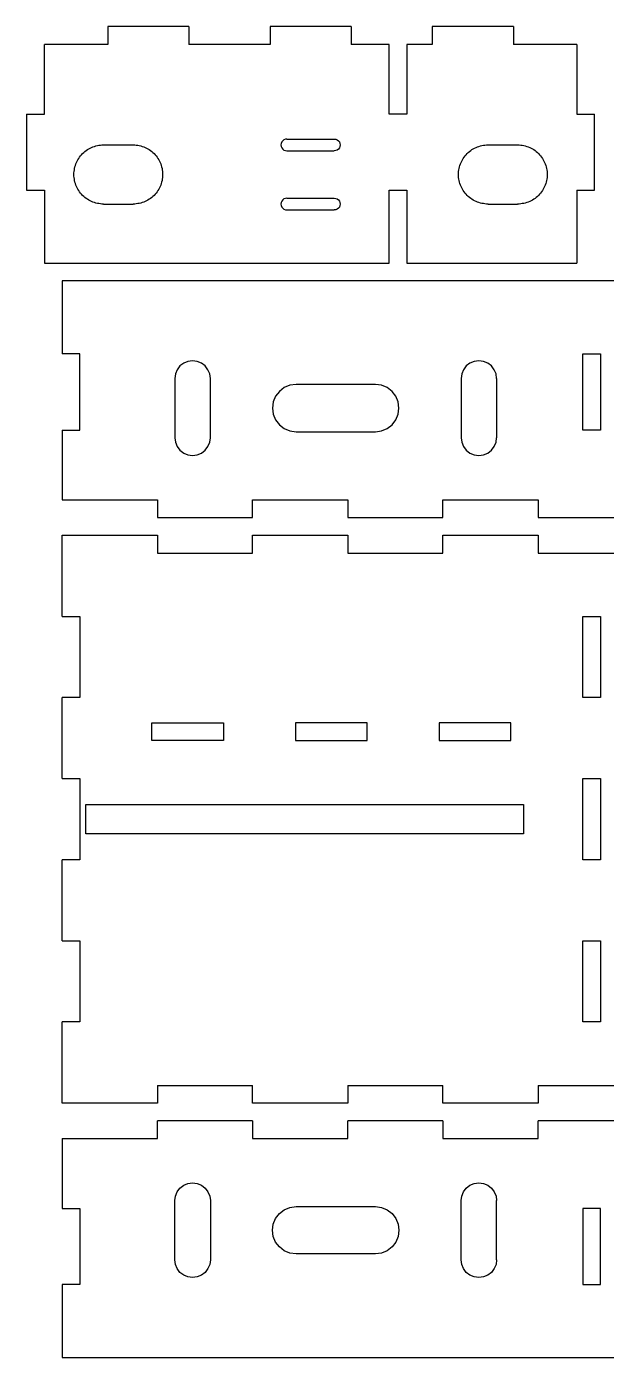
# Model space of a CAD drawing. Extents: x -315 to 300, y -118 to 137.
# Drawn here: x -314.6 to -216.6, y -117.7 to 107.3 of the extents above; entities that cross this region are included whole.
import ezdxf

# ---------------------------------------------------------------- set-up
doc = ezdxf.new("R2010")
doc.units = 0
doc.header["$MEASUREMENT"] = 0
doc.layers.get('0').update_dxf_attribs({"linetype": 'CONTINUOUS'})

msp = doc.modelspace()

# ---------------------------------------------------------------- linework, layer by layer
for p, q in [((-300.84, 107.29), (-300.84, 104.29)), ((-287.13, 107.29), (-300.84, 107.29)), ((-287.13, 107.29), (-287.13, 104.29)), ((-273.41, 107.29), (-273.41, 104.29)), ((-259.7, 107.29), (-273.41, 107.29)), ((-259.7, 107.29), (-259.7, 104.29)), ((-245.98, 107.29), (-245.98, 104.29)), ((-232.27, 107.29), (-245.98, 107.29)), ((-232.27, 107.29), (-232.27, 104.29)), ((-300.84, 104.29), (-311.56, 104.29)), ((-311.56, 92.49), (-311.56, 104.29)), ((-273.41, 104.29), (-287.13, 104.29)), ((-253.26, 104.29), (-259.7, 104.29)), ((-253.26, 92.49), (-253.26, 104.29)), ((-245.98, 104.29), (-250.26, 104.29)), ((-250.26, 104.29), (-250.26, 92.49)), ((-221.56, 104.29), (-232.27, 104.29)), ((-221.56, 104.29), (-221.56, 92.49)), ((-314.56, 92.49), (-311.56, 92.49)), ((-314.56, 92.49), (-314.56, 79.63)), ((-250.26, 92.49), (-253.26, 92.49)), ((-221.56, 92.49), (-218.56, 92.49)), ((-218.56, 79.63), (-218.56, 92.49)), ((-271.42, 87.79), (-271.52, 87.55)), ((-271.26, 88), (-271.42, 87.79)), ((-271.06, 88.16), (-271.26, 88)), ((-270.81, 88.26), (-271.06, 88.16)), ((-270.56, 88.29), (-270.81, 88.26)), ((-270.56, 88.29), (-262.56, 88.29)), ((-262.56, 88.29), (-262.3, 88.26)), ((-262.3, 88.26), (-262.06, 88.16)), ((-262.06, 88.16), (-261.85, 88)), ((-261.85, 88), (-261.69, 87.79)), ((-261.69, 87.79), (-261.59, 87.55)), ((-305.44, 85.44), (-305.27, 85.64)), ((-305.27, 85.64), (-305.09, 85.83)), ((-305.09, 85.83), (-304.9, 86.01)), ((-304.9, 86.01), (-304.7, 86.18)), ((-304.7, 86.18), (-304.49, 86.34)), ((-304.49, 86.34), (-304.28, 86.49)), ((-304.28, 86.49), (-304.06, 86.63)), ((-304.06, 86.63), (-303.83, 86.75)), ((-303.83, 86.75), (-303.59, 86.86)), ((-303.59, 86.86), (-303.35, 86.96)), ((-303.35, 86.96), (-303.1, 87.05)), ((-303.1, 87.05), (-302.85, 87.12)), ((-302.85, 87.12), (-302.59, 87.19)), ((-302.59, 87.19), (-302.34, 87.23)), ((-302.34, 87.23), (-302.08, 87.27)), ((-302.08, 87.27), (-301.82, 87.29)), ((-301.82, 87.29), (-301.56, 87.29)), ((-301.56, 87.29), (-296.56, 87.29)), ((-296.56, 87.29), (-296.29, 87.29)), ((-296.29, 87.29), (-296.03, 87.27)), ((-296.03, 87.27), (-295.77, 87.23)), ((-295.77, 87.23), (-295.52, 87.19)), ((-295.52, 87.19), (-295.26, 87.12)), ((-295.26, 87.12), (-295.01, 87.05)), ((-295.01, 87.05), (-294.76, 86.96)), ((-294.76, 86.96), (-294.52, 86.86)), ((-294.52, 86.86), (-294.29, 86.75)), ((-294.29, 86.75), (-294.06, 86.63)), ((-294.06, 86.63), (-293.83, 86.49)), ((-293.83, 86.49), (-293.62, 86.34)), ((-293.62, 86.34), (-293.41, 86.18)), ((-293.41, 86.18), (-293.21, 86.01)), ((-293.21, 86.01), (-293.02, 85.83)), ((-293.02, 85.83), (-292.84, 85.64)), ((-292.84, 85.64), (-292.67, 85.44)), ((-271.52, 87.55), (-271.56, 87.29)), ((-271.56, 87.29), (-271.52, 87.04)), ((-271.52, 87.04), (-271.42, 86.79)), ((-271.42, 86.79), (-271.26, 86.59)), ((-271.26, 86.59), (-271.06, 86.43)), ((-271.06, 86.43), (-270.81, 86.33)), ((-270.81, 86.33), (-270.56, 86.29)), ((-270.56, 86.29), (-262.56, 86.29)), ((-262.3, 86.33), (-262.56, 86.29)), ((-262.06, 86.43), (-262.3, 86.33)), ((-261.85, 86.59), (-262.06, 86.43)), ((-261.69, 86.79), (-261.85, 86.59)), ((-261.59, 87.04), (-261.69, 86.79)), ((-261.59, 87.55), (-261.56, 87.29)), ((-261.56, 87.29), (-261.59, 87.04)), ((-240.44, 85.44), (-240.27, 85.64)), ((-240.27, 85.64), (-240.09, 85.83)), ((-240.09, 85.83), (-239.9, 86.01)), ((-239.9, 86.01), (-239.7, 86.18)), ((-239.7, 86.18), (-239.49, 86.34)), ((-239.49, 86.34), (-239.28, 86.49)), ((-239.28, 86.49), (-239.06, 86.63)), ((-239.06, 86.63), (-238.83, 86.75)), ((-238.83, 86.75), (-238.59, 86.86)), ((-238.59, 86.86), (-238.35, 86.96)), ((-238.35, 86.96), (-238.1, 87.05)), ((-238.1, 87.05), (-237.85, 87.12)), ((-237.85, 87.12), (-237.59, 87.19)), ((-237.59, 87.19), (-237.34, 87.23)), ((-237.34, 87.23), (-237.08, 87.27)), ((-237.08, 87.27), (-236.82, 87.29)), ((-236.82, 87.29), (-236.56, 87.29)), ((-236.56, 87.29), (-231.56, 87.29)), ((-231.56, 87.29), (-231.29, 87.29)), ((-231.29, 87.29), (-231.03, 87.27)), ((-231.03, 87.27), (-230.77, 87.23)), ((-230.77, 87.23), (-230.52, 87.19)), ((-230.52, 87.19), (-230.26, 87.12)), ((-230.26, 87.12), (-230.01, 87.05)), ((-230.01, 87.05), (-229.76, 86.96)), ((-229.76, 86.96), (-229.52, 86.86)), ((-229.52, 86.86), (-229.29, 86.75)), ((-229.29, 86.75), (-229.06, 86.63)), ((-229.06, 86.63), (-228.83, 86.49)), ((-228.83, 86.49), (-228.62, 86.34)), ((-228.62, 86.34), (-228.41, 86.18)), ((-228.41, 86.18), (-228.21, 86.01)), ((-228.21, 86.01), (-228.02, 85.83)), ((-228.02, 85.83), (-227.84, 85.64)), ((-227.84, 85.64), (-227.67, 85.44)), ((-306.49, 83.08), (-306.45, 83.33)), ((-306.45, 83.33), (-306.38, 83.59)), ((-306.38, 83.59), (-306.31, 83.84)), ((-306.31, 83.84), (-306.22, 84.09)), ((-306.22, 84.09), (-306.12, 84.33)), ((-306.12, 84.33), (-306.01, 84.56)), ((-306.01, 84.56), (-305.89, 84.79)), ((-305.89, 84.79), (-305.75, 85.02)), ((-305.75, 85.02), (-305.6, 85.23)), ((-305.6, 85.23), (-305.44, 85.44)), ((-292.67, 85.44), (-292.51, 85.23)), ((-292.51, 85.23), (-292.36, 85.02)), ((-292.36, 85.02), (-292.23, 84.79)), ((-292.23, 84.79), (-292.1, 84.56)), ((-292.1, 84.56), (-291.99, 84.33)), ((-291.99, 84.33), (-291.89, 84.09)), ((-291.89, 84.09), (-291.8, 83.84)), ((-291.8, 83.84), (-291.73, 83.59)), ((-291.73, 83.59), (-291.66, 83.33)), ((-291.66, 83.33), (-291.62, 83.08)), ((-241.49, 83.08), (-241.45, 83.33)), ((-241.45, 83.33), (-241.38, 83.59)), ((-241.38, 83.59), (-241.31, 83.84)), ((-241.31, 83.84), (-241.22, 84.09)), ((-241.22, 84.09), (-241.12, 84.33)), ((-241.12, 84.33), (-241.01, 84.56)), ((-241.01, 84.56), (-240.89, 84.79)), ((-240.89, 84.79), (-240.75, 85.02)), ((-240.75, 85.02), (-240.6, 85.23)), ((-240.6, 85.23), (-240.44, 85.44)), ((-227.67, 85.44), (-227.51, 85.23)), ((-227.51, 85.23), (-227.36, 85.02)), ((-227.36, 85.02), (-227.23, 84.79)), ((-227.23, 84.79), (-227.1, 84.56)), ((-227.1, 84.56), (-226.99, 84.33)), ((-226.99, 84.33), (-226.89, 84.09)), ((-226.89, 84.09), (-226.8, 83.84)), ((-226.8, 83.84), (-226.73, 83.59)), ((-226.73, 83.59), (-226.66, 83.33)), ((-226.66, 83.33), (-226.62, 83.08)), ((-306.56, 82.29), (-306.55, 82.56)), ((-306.55, 82.03), (-306.56, 82.29)), ((-306.55, 82.56), (-306.53, 82.82)), ((-306.53, 81.77), (-306.55, 82.03)), ((-306.53, 82.82), (-306.49, 83.08)), ((-306.49, 81.51), (-306.53, 81.77)), ((-306.45, 81.26), (-306.49, 81.51)), ((-306.38, 81), (-306.45, 81.26)), ((-306.31, 80.75), (-306.38, 81)), ((-291.73, 81), (-291.8, 80.75)), ((-291.66, 81.26), (-291.73, 81)), ((-291.62, 81.51), (-291.66, 81.26)), ((-291.62, 83.08), (-291.58, 82.82)), ((-291.58, 81.77), (-291.62, 81.51)), ((-291.58, 82.82), (-291.56, 82.56)), ((-291.56, 82.03), (-291.58, 81.77)), ((-291.56, 82.56), (-291.56, 82.29)), ((-291.56, 82.29), (-291.56, 82.03)), ((-241.56, 82.29), (-241.55, 82.56)), ((-241.55, 82.03), (-241.56, 82.29)), ((-241.55, 82.56), (-241.53, 82.82)), ((-241.53, 81.77), (-241.55, 82.03)), ((-241.53, 82.82), (-241.49, 83.08)), ((-241.49, 81.51), (-241.53, 81.77)), ((-241.45, 81.26), (-241.49, 81.51)), ((-241.38, 81), (-241.45, 81.26)), ((-241.31, 80.75), (-241.38, 81)), ((-226.73, 81), (-226.8, 80.75)), ((-226.66, 81.26), (-226.73, 81)), ((-226.62, 81.51), (-226.66, 81.26)), ((-226.62, 83.08), (-226.58, 82.82)), ((-226.58, 81.77), (-226.62, 81.51)), ((-226.58, 82.82), (-226.56, 82.56)), ((-226.56, 82.03), (-226.58, 81.77)), ((-226.56, 82.56), (-226.56, 82.29)), ((-226.56, 82.29), (-226.56, 82.03)), ((-314.56, 79.63), (-311.56, 79.63)), ((-311.56, 79.63), (-311.56, 67.29)), ((-306.22, 80.5), (-306.31, 80.75)), ((-306.12, 80.26), (-306.22, 80.5)), ((-306.01, 80.02), (-306.12, 80.26)), ((-305.89, 79.79), (-306.01, 80.02)), ((-305.75, 79.57), (-305.89, 79.79)), ((-305.6, 79.36), (-305.75, 79.57)), ((-305.44, 79.15), (-305.6, 79.36)), ((-305.27, 78.95), (-305.44, 79.15)), ((-305.09, 78.76), (-305.27, 78.95)), ((-304.9, 78.58), (-305.09, 78.76)), ((-293.02, 78.76), (-293.21, 78.58)), ((-292.84, 78.95), (-293.02, 78.76)), ((-292.67, 79.15), (-292.84, 78.95)), ((-292.51, 79.36), (-292.67, 79.15)), ((-292.36, 79.57), (-292.51, 79.36)), ((-292.23, 79.79), (-292.36, 79.57)), ((-292.1, 80.02), (-292.23, 79.79)), ((-291.99, 80.26), (-292.1, 80.02)), ((-291.89, 80.5), (-291.99, 80.26)), ((-291.8, 80.75), (-291.89, 80.5)), ((-253.26, 67.29), (-253.26, 79.63)), ((-253.26, 79.63), (-250.26, 79.63)), ((-250.26, 79.63), (-250.26, 67.29)), ((-241.22, 80.5), (-241.31, 80.75)), ((-241.12, 80.26), (-241.22, 80.5)), ((-241.01, 80.02), (-241.12, 80.26)), ((-240.89, 79.79), (-241.01, 80.02)), ((-240.75, 79.57), (-240.89, 79.79)), ((-240.6, 79.36), (-240.75, 79.57)), ((-240.44, 79.15), (-240.6, 79.36)), ((-240.27, 78.95), (-240.44, 79.15)), ((-240.09, 78.76), (-240.27, 78.95)), ((-239.9, 78.58), (-240.09, 78.76)), ((-228.02, 78.76), (-228.21, 78.58)), ((-227.84, 78.95), (-228.02, 78.76)), ((-227.67, 79.15), (-227.84, 78.95)), ((-227.51, 79.36), (-227.67, 79.15)), ((-227.36, 79.57), (-227.51, 79.36)), ((-227.23, 79.79), (-227.36, 79.57)), ((-227.1, 80.02), (-227.23, 79.79)), ((-226.99, 80.26), (-227.1, 80.02)), ((-226.89, 80.5), (-226.99, 80.26)), ((-226.8, 80.75), (-226.89, 80.5)), ((-221.56, 79.63), (-221.56, 67.29)), ((-221.56, 79.63), (-218.56, 79.63)), ((-304.7, 78.41), (-304.9, 78.58)), ((-304.49, 78.25), (-304.7, 78.41)), ((-304.28, 78.1), (-304.49, 78.25)), ((-304.06, 77.96), (-304.28, 78.1)), ((-303.83, 77.84), (-304.06, 77.96)), ((-303.59, 77.73), (-303.83, 77.84)), ((-303.35, 77.63), (-303.59, 77.73)), ((-303.1, 77.54), (-303.35, 77.63)), ((-302.85, 77.47), (-303.1, 77.54)), ((-302.59, 77.4), (-302.85, 77.47)), ((-302.34, 77.36), (-302.59, 77.4)), ((-302.08, 77.32), (-302.34, 77.36)), ((-301.82, 77.3), (-302.08, 77.32)), ((-301.56, 77.29), (-301.82, 77.3)), ((-301.56, 77.29), (-296.56, 77.29)), ((-296.29, 77.3), (-296.56, 77.29)), ((-296.03, 77.32), (-296.29, 77.3)), ((-295.77, 77.36), (-296.03, 77.32)), ((-295.52, 77.4), (-295.77, 77.36)), ((-295.26, 77.47), (-295.52, 77.4)), ((-295.01, 77.54), (-295.26, 77.47)), ((-294.76, 77.63), (-295.01, 77.54)), ((-294.52, 77.73), (-294.76, 77.63)), ((-294.29, 77.84), (-294.52, 77.73)), ((-294.06, 77.96), (-294.29, 77.84)), ((-293.83, 78.1), (-294.06, 77.96)), ((-293.62, 78.25), (-293.83, 78.1)), ((-293.41, 78.41), (-293.62, 78.25)), ((-293.21, 78.58), (-293.41, 78.41)), ((-271.52, 77.55), (-271.56, 77.29)), ((-271.56, 77.29), (-271.52, 77.04)), ((-271.42, 77.79), (-271.52, 77.55)), ((-271.52, 77.04), (-271.42, 76.79)), ((-271.26, 78), (-271.42, 77.79)), ((-271.42, 76.79), (-271.26, 76.59)), ((-271.06, 78.16), (-271.26, 78)), ((-271.26, 76.59), (-271.06, 76.43)), ((-270.81, 78.26), (-271.06, 78.16)), ((-270.56, 78.29), (-270.81, 78.26)), ((-270.56, 78.29), (-262.56, 78.29)), ((-262.56, 78.29), (-262.3, 78.26)), ((-262.3, 78.26), (-262.06, 78.16)), ((-262.06, 78.16), (-261.85, 78)), ((-261.85, 76.59), (-262.06, 76.43)), ((-261.85, 78), (-261.69, 77.79)), ((-261.69, 76.79), (-261.85, 76.59)), ((-261.69, 77.79), (-261.59, 77.55)), ((-261.59, 77.04), (-261.69, 76.79)), ((-261.59, 77.55), (-261.56, 77.29)), ((-261.56, 77.29), (-261.59, 77.04)), ((-239.7, 78.41), (-239.9, 78.58)), ((-239.49, 78.25), (-239.7, 78.41)), ((-239.28, 78.1), (-239.49, 78.25)), ((-239.06, 77.96), (-239.28, 78.1)), ((-238.83, 77.84), (-239.06, 77.96)), ((-238.59, 77.73), (-238.83, 77.84)), ((-238.35, 77.63), (-238.59, 77.73)), ((-238.1, 77.54), (-238.35, 77.63)), ((-237.85, 77.47), (-238.1, 77.54)), ((-237.59, 77.4), (-237.85, 77.47)), ((-237.34, 77.36), (-237.59, 77.4)), ((-237.08, 77.32), (-237.34, 77.36)), ((-236.82, 77.3), (-237.08, 77.32)), ((-236.56, 77.29), (-236.82, 77.3)), ((-236.56, 77.29), (-231.56, 77.29)), ((-231.29, 77.3), (-231.56, 77.29)), ((-231.03, 77.32), (-231.29, 77.3)), ((-230.77, 77.36), (-231.03, 77.32)), ((-230.52, 77.4), (-230.77, 77.36)), ((-230.26, 77.47), (-230.52, 77.4)), ((-230.01, 77.54), (-230.26, 77.47)), ((-229.76, 77.63), (-230.01, 77.54)), ((-229.52, 77.73), (-229.76, 77.63)), ((-229.29, 77.84), (-229.52, 77.73)), ((-229.06, 77.96), (-229.29, 77.84)), ((-228.83, 78.1), (-229.06, 77.96)), ((-228.62, 78.25), (-228.83, 78.1)), ((-228.41, 78.41), (-228.62, 78.25)), ((-228.21, 78.58), (-228.41, 78.41)), ((-271.06, 76.43), (-270.81, 76.33)), ((-270.81, 76.33), (-270.56, 76.29)), ((-270.56, 76.29), (-262.56, 76.29)), ((-262.3, 76.33), (-262.56, 76.29)), ((-262.06, 76.43), (-262.3, 76.33)), ((-311.56, 67.29), (-253.26, 67.29)), ((-250.26, 67.29), (-221.56, 67.29)), ((-33.56, 64.29), (-308.56, 64.29)), ((-308.56, 64.29), (-308.56, 51.96)), ((-305.56, 51.96), (-308.56, 51.96)), ((-305.56, 39.09), (-305.56, 51.96)), ((-220.56, 39.09), (-220.56, 51.96)), ((-220.56, 51.96), (-217.56, 51.96)), ((-217.56, 51.96), (-217.56, 39.09)), ((-288.63, 49.92), (-289.1, 49.29)), ((-288, 50.39), (-288.63, 49.92)), ((-287.28, 50.69), (-288, 50.39)), ((-286.5, 50.79), (-287.28, 50.69)), ((-285.73, 50.69), (-286.5, 50.79)), ((-285, 50.39), (-285.73, 50.69)), ((-284.38, 49.92), (-285, 50.39)), ((-283.91, 49.29), (-284.38, 49.92)), ((-240.23, 49.92), (-240.7, 49.29)), ((-239.61, 50.39), (-240.23, 49.92)), ((-238.88, 50.69), (-239.61, 50.39)), ((-238.11, 50.79), (-238.88, 50.69)), ((-237.33, 50.69), (-238.11, 50.79)), ((-236.61, 50.39), (-237.33, 50.69)), ((-235.98, 49.92), (-236.61, 50.39)), ((-235.51, 49.29), (-235.98, 49.92)), ((-289.4, 48.57), (-289.5, 47.79)), ((-289.5, 47.79), (-289.5, 37.79)), ((-289.1, 49.29), (-289.4, 48.57)), ((-283.61, 48.57), (-283.91, 49.29)), ((-283.5, 47.79), (-283.61, 48.57)), ((-283.5, 37.79), (-283.5, 47.79)), ((-241, 48.57), (-241.11, 47.79)), ((-241.11, 47.79), (-241.11, 37.79)), ((-240.7, 49.29), (-241, 48.57)), ((-235.21, 48.57), (-235.51, 49.29)), ((-235.11, 47.79), (-235.21, 48.57)), ((-235.11, 47.79), (-235.11, 37.79)), ((-271.83, 45.62), (-272.47, 44.8)), ((-271, 46.26), (-271.83, 45.62)), ((-270.04, 46.66), (-271, 46.26)), ((-269, 46.8), (-270.04, 46.66)), ((-255.61, 46.8), (-269, 46.8)), ((-254.57, 46.66), (-255.61, 46.8)), ((-253.61, 46.26), (-254.57, 46.66)), ((-252.78, 45.62), (-253.61, 46.26)), ((-252.14, 44.8), (-252.78, 45.62)), ((-272.87, 43.83), (-273, 42.8)), ((-273, 42.8), (-272.87, 41.76)), ((-272.47, 44.8), (-272.87, 43.83)), ((-251.74, 43.83), (-252.14, 44.8)), ((-251.61, 42.8), (-251.74, 43.83)), ((-251.74, 41.76), (-251.61, 42.8)), ((-272.87, 41.76), (-272.47, 40.8)), ((-272.47, 40.8), (-271.83, 39.97)), ((-252.78, 39.97), (-252.14, 40.8)), ((-252.14, 40.8), (-251.74, 41.76)), ((-308.56, 39.09), (-305.56, 39.09)), ((-308.56, 39.09), (-308.56, 27.29)), ((-271.83, 39.97), (-271, 39.33)), ((-271, 39.33), (-270.04, 38.93)), ((-270.04, 38.93), (-269, 38.8)), ((-269, 38.8), (-255.61, 38.8)), ((-255.61, 38.8), (-254.57, 38.93)), ((-254.57, 38.93), (-253.61, 39.33)), ((-253.61, 39.33), (-252.78, 39.97)), ((-217.56, 39.09), (-220.56, 39.09)), ((-289.5, 37.79), (-289.4, 37.02)), ((-289.4, 37.02), (-289.1, 36.29)), ((-289.1, 36.29), (-288.63, 35.67)), ((-284.38, 35.67), (-283.91, 36.29)), ((-283.91, 36.29), (-283.61, 37.02)), ((-283.61, 37.02), (-283.5, 37.79)), ((-241.11, 37.79), (-241, 37.02)), ((-241, 37.02), (-240.7, 36.29)), ((-240.7, 36.29), (-240.23, 35.67)), ((-235.98, 35.67), (-235.51, 36.29)), ((-235.51, 36.29), (-235.21, 37.02)), ((-235.21, 37.02), (-235.11, 37.79)), ((-288.63, 35.67), (-288, 35.2)), ((-288, 35.2), (-287.28, 34.9)), ((-287.28, 34.9), (-286.5, 34.79)), ((-286.5, 34.79), (-285.73, 34.9)), ((-285.73, 34.9), (-285, 35.2)), ((-285, 35.2), (-284.38, 35.67)), ((-240.23, 35.67), (-239.61, 35.2)), ((-239.61, 35.2), (-238.88, 34.9)), ((-238.88, 34.9), (-238.11, 34.79)), ((-238.11, 34.79), (-237.33, 34.9)), ((-237.33, 34.9), (-236.61, 35.2)), ((-236.61, 35.2), (-235.98, 35.67)), ((-308.56, 27.29), (-292.46, 27.29)), ((-292.46, 27.29), (-292.46, 24.29)), ((-276.37, 27.29), (-260.28, 27.29)), ((-276.37, 24.29), (-276.37, 27.29)), ((-260.28, 27.29), (-260.28, 24.29)), ((-244.19, 24.29), (-244.19, 27.29)), ((-244.19, 27.29), (-228.1, 27.29)), ((-228.1, 27.29), (-228.1, 24.29)), ((-292.46, 24.29), (-276.37, 24.29)), ((-260.28, 24.29), (-244.19, 24.29)), ((-228.1, 24.29), (-212.01, 24.29)), ((-308.56, 21.29), (-292.46, 21.29)), ((-308.56, 7.58), (-308.56, 21.29)), ((-292.46, 21.29), (-292.46, 18.29)), ((-276.37, 18.29), (-276.37, 21.29)), ((-276.37, 21.29), (-260.28, 21.29)), ((-260.28, 21.29), (-260.28, 18.29)), ((-244.19, 18.29), (-244.19, 21.29)), ((-244.19, 21.29), (-228.1, 21.29)), ((-228.1, 21.29), (-228.1, 18.29)), ((-292.46, 18.29), (-276.37, 18.29)), ((-260.28, 18.29), (-244.19, 18.29)), ((-228.1, 18.29), (-212.01, 18.29)), ((-308.56, 7.58), (-305.56, 7.58)), ((-305.56, 7.58), (-305.56, -6.13)), ((-220.56, -6.13), (-220.56, 7.58)), ((-220.56, 7.58), (-217.56, 7.58)), ((-217.56, 7.58), (-217.56, -6.13)), ((-308.56, -19.85), (-308.56, -6.13)), ((-305.56, -6.13), (-308.56, -6.13)), ((-217.56, -6.13), (-220.56, -6.13)), ((-293.41, -10.41), (-281.27, -10.41)), ((-293.41, -13.41), (-293.41, -10.41)), ((-281.27, -10.41), (-281.27, -13.41)), ((-256.98, -10.41), (-269.13, -10.41)), ((-269.13, -10.41), (-269.13, -13.41)), ((-256.98, -13.41), (-256.98, -10.41)), ((-244.84, -10.41), (-244.84, -13.41)), ((-232.7, -10.41), (-244.84, -10.41)), ((-232.7, -13.41), (-232.7, -10.41)), ((-281.27, -13.41), (-293.41, -13.41)), ((-269.13, -13.41), (-256.98, -13.41)), ((-244.84, -13.41), (-232.7, -13.41)), ((-308.56, -19.85), (-305.56, -19.85)), ((-305.56, -19.85), (-305.56, -33.56)), ((-220.56, -33.56), (-220.56, -19.85)), ((-220.56, -19.85), (-217.56, -19.85)), ((-217.56, -19.85), (-217.56, -33.56)), ((-304.56, -29.21), (-304.56, -24.21)), ((-304.56, -24.21), (-230.56, -24.21)), ((-230.56, -24.21), (-230.56, -29.21)), ((-230.56, -29.21), (-304.56, -29.21)), ((-308.56, -47.28), (-308.56, -33.56)), ((-305.56, -33.56), (-308.56, -33.56)), ((-217.56, -33.56), (-220.56, -33.56)), ((-308.56, -47.28), (-305.56, -47.28)), ((-305.56, -47.28), (-305.56, -60.99)), ((-220.56, -60.99), (-220.56, -47.28)), ((-220.56, -47.28), (-217.56, -47.28)), ((-217.56, -47.28), (-217.56, -60.99)), ((-308.56, -74.71), (-308.56, -60.99)), ((-305.56, -60.99), (-308.56, -60.99)), ((-217.56, -60.99), (-220.56, -60.99)), ((-292.46, -71.71), (-292.46, -74.71)), ((-292.46, -71.71), (-276.37, -71.71)), ((-276.37, -74.71), (-276.37, -71.71)), ((-260.28, -71.71), (-260.28, -74.71)), ((-260.28, -71.71), (-244.19, -71.71)), ((-244.19, -74.71), (-244.19, -71.71)), ((-228.1, -71.71), (-228.1, -74.71)), ((-228.1, -71.71), (-212.01, -71.71)), ((-292.46, -74.71), (-308.56, -74.71)), ((-260.28, -74.71), (-276.37, -74.71)), ((-228.1, -74.71), (-244.19, -74.71)), ((-292.46, -80.71), (-292.46, -77.71)), ((-276.37, -77.71), (-292.46, -77.71)), ((-276.37, -77.71), (-276.37, -80.71)), ((-260.28, -80.71), (-260.28, -77.71)), ((-244.19, -77.71), (-260.28, -77.71)), ((-244.19, -77.71), (-244.19, -80.71)), ((-228.1, -80.71), (-228.1, -77.71)), ((-212.01, -77.71), (-228.1, -77.71)), ((-308.56, -80.71), (-292.46, -80.71)), ((-308.56, -80.71), (-308.56, -92.51)), ((-276.37, -80.71), (-260.28, -80.71)), ((-244.19, -80.71), (-228.1, -80.71)), ((-289.4, -90.43), (-289.1, -89.7)), ((-289.1, -89.7), (-288.63, -89.08)), ((-288.63, -89.08), (-288, -88.61)), ((-288, -88.61), (-287.28, -88.31)), ((-287.28, -88.31), (-286.5, -88.2)), ((-286.5, -88.2), (-285.73, -88.31)), ((-285.73, -88.31), (-285, -88.61)), ((-285, -88.61), (-284.38, -89.08)), ((-284.38, -89.08), (-283.91, -89.7)), ((-283.91, -89.7), (-283.61, -90.43)), ((-241, -90.43), (-240.7, -89.7)), ((-240.7, -89.7), (-240.23, -89.08)), ((-240.23, -89.08), (-239.61, -88.61)), ((-239.61, -88.61), (-238.88, -88.31)), ((-238.88, -88.31), (-238.11, -88.2)), ((-238.11, -88.2), (-237.33, -88.31)), ((-237.33, -88.31), (-236.61, -88.61)), ((-236.61, -88.61), (-235.98, -89.08)), ((-235.98, -89.08), (-235.51, -89.7)), ((-235.51, -89.7), (-235.21, -90.43)), ((-289.5, -91.2), (-289.4, -90.43)), ((-289.5, -101.2), (-289.5, -91.2)), ((-283.61, -90.43), (-283.5, -91.2)), ((-283.5, -91.2), (-283.5, -101.2)), ((-270.04, -92.34), (-269, -92.2)), ((-269, -92.2), (-255.61, -92.2)), ((-255.61, -92.2), (-254.57, -92.34)), ((-241.11, -91.2), (-241, -90.43)), ((-241.11, -101.2), (-241.11, -91.2)), ((-235.21, -90.43), (-235.11, -91.2)), ((-235.11, -101.2), (-235.11, -91.2)), ((-308.56, -92.51), (-305.56, -92.51)), ((-305.56, -92.51), (-305.56, -105.37)), ((-272.87, -95.17), (-272.47, -94.2)), ((-272.47, -94.2), (-271.83, -93.38)), ((-271.83, -93.38), (-271, -92.74)), ((-271, -92.74), (-270.04, -92.34)), ((-254.57, -92.34), (-253.61, -92.74)), ((-253.61, -92.74), (-252.78, -93.38)), ((-252.78, -93.38), (-252.14, -94.2)), ((-252.14, -94.2), (-251.74, -95.17)), ((-217.56, -92.51), (-220.56, -92.51)), ((-220.56, -92.51), (-220.56, -105.37)), ((-217.56, -105.37), (-217.56, -92.51)), ((-273, -96.2), (-272.87, -95.17)), ((-272.87, -97.24), (-273, -96.2)), ((-251.74, -95.17), (-251.61, -96.2)), ((-251.61, -96.2), (-251.74, -97.24)), ((-272.47, -98.2), (-272.87, -97.24)), ((-271.83, -99.03), (-272.47, -98.2)), ((-252.14, -98.2), (-252.78, -99.03)), ((-251.74, -97.24), (-252.14, -98.2)), ((-289.4, -101.98), (-289.5, -101.2)), ((-283.5, -101.2), (-283.61, -101.98)), ((-271, -99.67), (-271.83, -99.03)), ((-270.04, -100.07), (-271, -99.67)), ((-269, -100.2), (-270.04, -100.07)), ((-255.61, -100.2), (-269, -100.2)), ((-254.57, -100.07), (-255.61, -100.2)), ((-253.61, -99.67), (-254.57, -100.07)), ((-252.78, -99.03), (-253.61, -99.67)), ((-241, -101.98), (-241.11, -101.2)), ((-235.11, -101.2), (-235.21, -101.98)), ((-289.1, -102.7), (-289.4, -101.98)), ((-288.63, -103.33), (-289.1, -102.7)), ((-288, -103.8), (-288.63, -103.33)), ((-284.38, -103.33), (-285, -103.8)), ((-283.91, -102.7), (-284.38, -103.33)), ((-283.61, -101.98), (-283.91, -102.7)), ((-240.7, -102.7), (-241, -101.98)), ((-240.23, -103.33), (-240.7, -102.7)), ((-239.61, -103.8), (-240.23, -103.33)), ((-235.98, -103.33), (-236.61, -103.8)), ((-235.51, -102.7), (-235.98, -103.33)), ((-235.21, -101.98), (-235.51, -102.7)), ((-305.56, -105.37), (-308.56, -105.37)), ((-308.56, -105.37), (-308.56, -117.71)), ((-287.28, -104.1), (-288, -103.8)), ((-286.5, -104.2), (-287.28, -104.1)), ((-285.73, -104.1), (-286.5, -104.2)), ((-285, -103.8), (-285.73, -104.1)), ((-238.88, -104.1), (-239.61, -103.8)), ((-238.11, -104.2), (-238.88, -104.1)), ((-237.33, -104.1), (-238.11, -104.2)), ((-236.61, -103.8), (-237.33, -104.1)), ((-220.56, -105.37), (-217.56, -105.37)), ((-308.56, -117.71), (-33.56, -117.71))]:
    msp.add_line(p, q)

doc.saveas('drawing.dxf')
